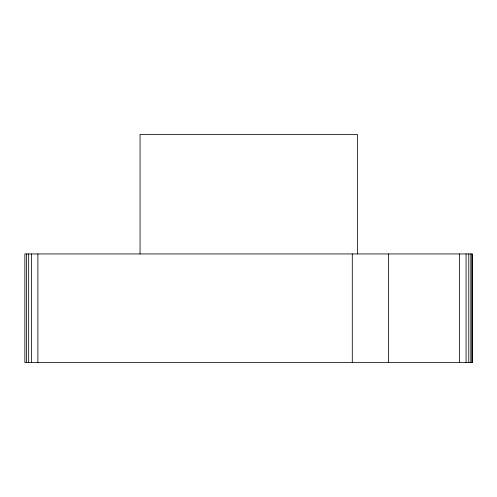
<?xml version="1.0" encoding="UTF-8"?>
<svg xmlns="http://www.w3.org/2000/svg" width="497" height="497" viewBox="0 0 497 497"><rect width="100%" height="100%" fill="white"/><g stroke="black" fill="none" stroke-linecap="round" stroke-linejoin="round"><path stroke-width="0.75" d="M352.292 362.611L352.292 253.936M472.144 362.611L472.15 253.936L24.85 253.936L24.85 362.611L472.15 362.611L472.15 253.936M470.845 253.936L470.845 362.611M468.777 253.936L468.777 362.611M466.074 253.936L466.074 362.611M459.551 253.936L459.551 362.611M388.418 253.936L388.418 362.611M357.399 253.936L357.399 134.389L140.048 134.389L140.048 253.936M37.89 253.936L37.89 362.611M31.373 253.936L31.373 362.611M28.671 253.936L28.671 362.611M26.596 253.936L26.596 362.611"/></g></svg>
